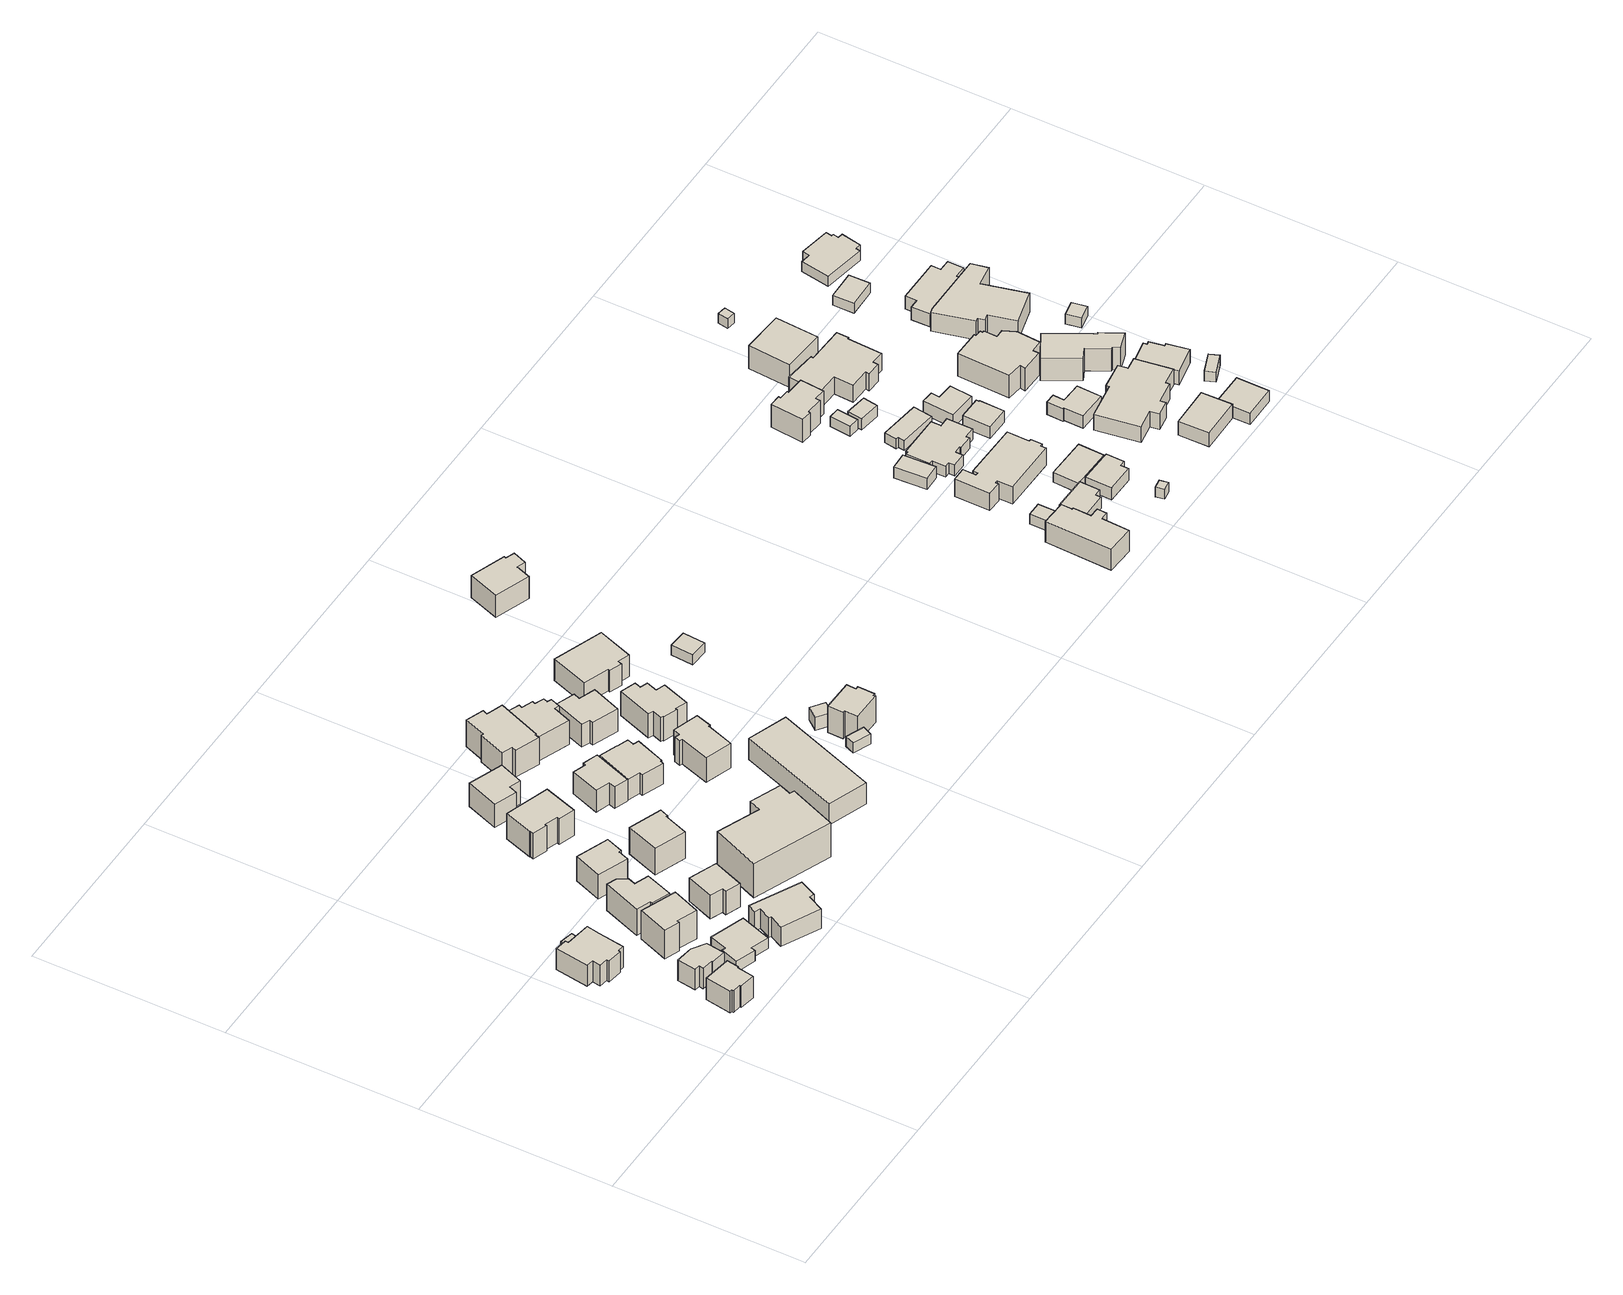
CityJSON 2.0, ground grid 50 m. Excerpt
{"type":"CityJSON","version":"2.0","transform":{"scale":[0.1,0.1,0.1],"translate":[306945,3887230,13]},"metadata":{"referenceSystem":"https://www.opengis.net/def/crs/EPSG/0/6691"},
"CityObjects":{
"building1":{"type":"Building","attributes":{"class":"3001","measuredHeight":2,"BuildingIDAttribute.prefecture":"22","BuildingIDAttribute.city":"22203","BuildingDetailAttribute.surveyYear":2015},"geometry":[{"type":"Solid","lod":"1","boundaries":[[[[0,1,2,3,4,5,6,7,8,9]],[[8,10,11,9]],[[7,12,10,8]],[[6,13,12,7]],[[5,14,13,6]],[[4,15,14,5]],[[3,16,15,4]],[[2,17,16,3]],[[1,18,17,2]],[[0,19,18,1]],[[9,11,19,0]],[[10,12,13,14,15,16,17,18,19,11]]]]}]},
"building2":{"type":"Building","attributes":{"class":"3001","measuredHeight":2,"BuildingIDAttribute.prefecture":"22","BuildingIDAttribute.city":"22203","BuildingDetailAttribute.surveyYear":2015},"geometry":[{"type":"Solid","lod":"1","boundaries":[[[[20,21,22,23,24,25,26,27,28,29,30,31,32]],[[31,33,34,32]],[[30,35,33,31]],[[29,36,35,30]],[[28,37,36,29]],[[27,38,37,28]],[[26,39,38,27]],[[25,40,39,26]],[[24,41,40,25]],[[23,42,41,24]],[[22,43,42,23]],[[21,44,43,22]],[[20,45,44,21]],[[32,34,45,20]],[[33,35,36,37,38,39,40,41,42,43,44,45,34]]]]}]},
"building3":{"type":"Building","attributes":{"class":"3001","measuredHeight":2,"BuildingIDAttribute.prefecture":"22","BuildingIDAttribute.city":"22203","BuildingDetailAttribute.surveyYear":2015},"geometry":[{"type":"Solid","lod":"1","boundaries":[[[[46,47,48,49,50,51,52,53,54]],[[53,55,56,54]],[[52,57,55,53]],[[51,58,57,52]],[[50,59,58,51]],[[49,60,59,50]],[[48,61,60,49]],[[47,62,61,48]],[[46,63,62,47]],[[54,56,63,46]],[[55,57,58,59,60,61,62,63,56]]]]}]},
"building4":{"type":"Building","attributes":{"class":"3001","measuredHeight":2,"BuildingIDAttribute.prefecture":"22","BuildingIDAttribute.city":"22203","BuildingDetailAttribute.surveyYear":2015},"geometry":[{"type":"Solid","lod":"1","boundaries":[[[[64,65,66,67]],[[66,68,69,67]],[[65,70,68,66]],[[64,71,70,65]],[[67,69,71,64]],[[68,70,71,69]]]]}]},
"building5":{"type":"Building","attributes":{"class":"3001","measuredHeight":2,"BuildingIDAttribute.prefecture":"22","BuildingIDAttribute.city":"22203","BuildingDetailAttribute.surveyYear":2015},"geometry":[{"type":"Solid","lod":"1","boundaries":[[[[72,73,74,75,76,77]],[[76,78,79,77]],[[75,80,78,76]],[[74,81,80,75]],[[73,82,81,74]],[[72,83,82,73]],[[77,79,83,72]],[[78,80,81,82,83,79]]]]}]},
"building6":{"type":"Building","attributes":{"class":"3001","measuredHeight":2,"BuildingIDAttribute.prefecture":"22","BuildingIDAttribute.city":"22203","BuildingDetailAttribute.surveyYear":2015},"geometry":[{"type":"Solid","lod":"1","boundaries":[[[[84,85,86,87,88,89,90,91]],[[90,92,93,91]],[[89,94,92,90]],[[88,95,94,89]],[[87,96,95,88]],[[86,97,96,87]],[[85,98,97,86]],[[84,99,98,85]],[[91,93,99,84]],[[92,94,95,96,97,98,99,93]]]]}]},
"building7":{"type":"Building","attributes":{"class":"3001","measuredHeight":2,"BuildingIDAttribute.prefecture":"22","BuildingIDAttribute.city":"22203","BuildingDetailAttribute.surveyYear":2015},"geometry":[{"type":"Solid","lod":"1","boundaries":[[[[100,101,102,103,104,105,106,107,108]],[[107,109,110,108]],[[106,111,109,107]],[[105,112,111,106]],[[104,113,112,105]],[[103,114,113,104]],[[102,115,114,103]],[[101,116,115,102]],[[100,117,116,101]],[[108,110,117,100]],[[109,111,112,113,114,115,116,117,110]]]]}]},
"building8":{"type":"Building","attributes":{"class":"3001","measuredHeight":2,"BuildingIDAttribute.prefecture":"22","BuildingIDAttribute.city":"22203","BuildingDetailAttribute.surveyYear":2015},"geometry":[{"type":"Solid","lod":"1","boundaries":[[[[118,119,120,121,122,123,124,125,126,127]],[[126,128,129,127]],[[125,130,128,126]],[[124,131,130,125]],[[123,132,131,124]],[[122,133,132,123]],[[121,134,133,122]],[[120,135,134,121]],[[119,136,135,120]],[[118,137,136,119]],[[127,129,137,118]],[[128,130,131,132,133,134,135,136,137,129]]]]}]},
"building9":{"type":"Building","attributes":{"class":"3001","measuredHeight":2,"BuildingIDAttribute.prefecture":"22","BuildingIDAttribute.city":"22203","BuildingDetailAttribute.surveyYear":2015},"geometry":[{"type":"Solid","lod":"1","boundaries":[[[[138,139,140,141,142,143]],[[142,144,145,143]],[[141,146,144,142]],[[140,147,146,141]],[[139,148,147,140]],[[138,149,148,139]],[[143,145,149,138]],[[144,146,147,148,149,145]]]]}]},
"building10":{"type":"Building","attributes":{"class":"3001","measuredHeight":2,"BuildingIDAttribute.prefecture":"22","BuildingIDAttribute.city":"22203","BuildingDetailAttribute.surveyYear":2015},"geometry":[{"type":"Solid","lod":"1","boundaries":[[[[150,151,152,153,154,155]],[[154,156,157,155]],[[153,158,156,154]],[[152,159,158,153]],[[151,160,159,152]],[[150,161,160,151]],[[155,157,161,150]],[[156,158,159,160,161,157]]]]}]},
"building11":{"type":"Building","attributes":{"class":"3001","measuredHeight":2,"BuildingIDAttribute.prefecture":"22","BuildingIDAttribute.city":"22203","BuildingDetailAttribute.surveyYear":2015},"geometry":[{"type":"Solid","lod":"1","boundaries":[[[[162,163,164,165,166,167,168,169,170,171]],[[170,172,173,171]],[[169,174,172,170]],[[168,175,174,169]],[[167,176,175,168]],[[166,177,176,167]],[[165,178,177,166]],[[164,179,178,165]],[[163,180,179,164]],[[162,181,180,163]],[[171,173,181,162]],[[172,174,175,176,177,178,179,180,181,173]]]]}]},
"building12":{"type":"Building","attributes":{"class":"3001","measuredHeight":2,"BuildingIDAttribute.prefecture":"22","BuildingIDAttribute.city":"22203","BuildingDetailAttribute.surveyYear":2015},"geometry":[{"type":"Solid","lod":"1","boundaries":[[[[182,183,184,185,186,187]],[[186,188,189,187]],[[185,190,188,186]],[[184,191,190,185]],[[183,192,191,184]],[[182,193,192,183]],[[187,189,193,182]],[[188,190,191,192,193,189]]]]}]},
"building13":{"type":"Building","attributes":{"class":"3001","measuredHeight":2,"BuildingIDAttribute.prefecture":"22","BuildingIDAttribute.city":"22203","BuildingDetailAttribute.surveyYear":2015},"geometry":[{"type":"Solid","lod":"1","boundaries":[[[[194,195,196,197,198,199,200,201]],[[200,202,203,201]],[[199,204,202,200]],[[198,205,204,199]],[[197,206,205,198]],[[196,207,206,197]],[[195,208,207,196]],[[194,209,208,195]],[[201,203,209,194]],[[202,204,205,206,207,208,209,203]]]]}]},
"building14":{"type":"Building","attributes":{"class":"3001","measuredHeight":2,"BuildingIDAttribute.prefecture":"22","BuildingIDAttribute.city":"22203","BuildingDetailAttribute.surveyYear":2015},"geometry":[{"type":"Solid","lod":"1","boundaries":[[[[210,211,212,213,214,215]],[[214,216,217,215]],[[213,218,216,214]],[[212,219,218,213]],[[211,220,219,212]],[[210,221,220,211]],[[215,217,221,210]],[[216,218,219,220,221,217]]]]}]},
"building15":{"type":"Building","attributes":{"class":"3001","measuredHeight":2,"BuildingIDAttribute.prefecture":"22","BuildingIDAttribute.city":"22203","BuildingDetailAttribute.surveyYear":2015},"geometry":[{"type":"Solid","lod":"1","boundaries":[[[[222,223,224,225,226,227,228,229]],[[228,230,231,229]],[[227,232,230,228]],[[226,233,232,227]],[[225,234,233,226]],[[224,235,234,225]],[[223,236,235,224]],[[222,237,236,223]],[[229,231,237,222]],[[230,232,233,234,235,236,237,231]]]]}]},
"building16":{"type":"Building","attributes":{"class":"3001","measuredHeight":2,"BuildingIDAttribute.prefecture":"22","BuildingIDAttribute.city":"22203","BuildingDetailAttribute.surveyYear":2015},"geometry":[{"type":"Solid","lod":"1","boundaries":[[[[238,239,240,241,242,243,244,245,246,247,248,249]],[[248,250,251,249]],[[247,252,250,248]],[[246,253,252,247]],[[245,254,253,246]],[[244,255,254,245]],[[243,256,255,244]],[[242,257,256,243]],[[241,258,257,242]],[[240,259,258,241]],[[239,260,259,240]],[[238,261,260,239]],[[249,251,261,238]],[[250,252,253,254,255,256,257,258,259,260,261,251]]]]}]},
"building17":{"type":"Building","attributes":{"class":"3001","measuredHeight":2,"BuildingIDAttribute.prefecture":"22","BuildingIDAttribute.city":"22203","BuildingDetailAttribute.surveyYear":2015},"geometry":[{"type":"Solid","lod":"1","boundaries":[[[[262,263,264,265,266,267,268,269,270,271,272,273]],[[272,274,275,273]],[[271,276,274,272]],[[270,277,276,271]],[[269,278,277,270]],[[268,279,278,269]],[[267,280,279,268]],[[266,281,280,267]],[[265,282,281,266]],[[264,283,282,265]],[[263,284,283,264]],[[262,285,284,263]],[[273,275,285,262]],[[274,276,277,278,279,280,281,282,283,284,285,275]]]]}]},
"building18":{"type":"Building","attributes":{"class":"3001","measuredHeight":2,"BuildingIDAttribute.prefecture":"22","BuildingIDAttribute.city":"22203","BuildingDetailAttribute.surveyYear":2015},"geometry":[{"type":"Solid","lod":"1","boundaries":[[[[286,287,288,289,290,291,292,293,294,295,296,297]],[[296,298,299,297]],[[295,300,298,296]],[[294,301,300,295]],[[293,302,301,294]],[[292,303,302,293]],[[291,304,303,292]],[[290,305,304,291]],[[289,306,305,290]],[[288,307,306,289]],[[287,308,307,288]],[[286,309,308,287]],[[297,299,309,286]],[[298,300,301,302,303,304,305,306,307,308,309,299]]]]}]},
"building19":{"type":"Building","attributes":{"class":"3001","measuredHeight":2,"BuildingIDAttribute.prefecture":"22","BuildingIDAttribute.city":"22203","BuildingDetailAttribute.surveyYear":2015},"geometry":[{"type":"Solid","lod":"1","boundaries":[[[[310,311,312,313]],[[312,314,315,313]],[[311,316,314,312]],[[310,317,316,311]],[[313,315,317,310]],[[314,316,317,315]]]]}]},
"building20":{"type":"Building","attributes":{"class":"3001","measuredHeight":2,"BuildingIDAttribute.prefecture":"22","BuildingIDAttribute.city":"22203","BuildingDetailAttribute.surveyYear":2015},"geometry":[{"type":"Solid","lod":"1","boundaries":[[[[318,319,320,321,322,323,324,325,326,327,328]],[[327,329,330,328]],[[326,331,329,327]],[[325,332,331,326]],[[324,333,332,325]],[[323,334,333,324]],[[322,335,334,323]],[[321,336,335,322]],[[320,337,336,321]],[[319,338,337,320]],[[318,339,338,319]],[[328,330,339,318]],[[329,331,332,333,334,335,336,337,338,339,330]]]]}]},
"building21":{"type":"Building","attributes":{"class":"3001","measuredHeight":2,"BuildingIDAttribute.prefecture":"22","BuildingIDAttribute.city":"22203","BuildingDetailAttribute.surveyYear":2015},"geometry":[{"type":"Solid","lod":"1","boundaries":[[[[340,341,342,343,344,345,346,347]],[[346,348,349,347]],[[345,350,348,346]],[[344,351,350,345]],[[343,352,351,344]],[[342,353,352,343]],[[341,354,353,342]],[[340,355,354,341]],[[347,349,355,340]],[[348,350,351,352,353,354,355,349]]]]}]},
"building22":{"type":"Building","attributes":{"class":"3001","measuredHeight":2,"BuildingIDAttribute.prefecture":"22","BuildingIDAttribute.city":"22203","BuildingDetailAttribute.surveyYear":2015},"geometry":[{"type":"Solid","lod":"1","boundaries":[[[[356,357,358,359,360,361,362,363,364,365,366,367,368,369]],[[368,370,371,369]],[[367,372,370,368]],[[366,373,372,367]],[[365,374,373,366]],[[364,375,374,365]],[[363,376,375,364]],[[362,377,376,363]],[[361,378,377,362]],[[360,379,378,361]],[[359,380,379,360]],[[358,381,380,359]],[[357,382,381,358]],[[356,383,382,357]],[[369,371,383,356]],[[370,372,373,374,375,376,377,378,379,380,381,382,383,371]]]]}]},
"building23":{"type":"Building","attributes":{"class":"3003","measuredHeight":2,"BuildingIDAttribute.prefecture":"22","BuildingIDAttribute.city":"22203","BuildingDetailAttribute.surveyYear":2015},"geometry":[{"type":"Solid","lod":"1","boundaries":[[[[384,385,386,387]],[[386,388,389,387]],[[385,390,388,386]],[[384,391,390,385]],[[387,389,391,384]],[[388,390,391,389]]]]}]},
"building24":{"type":"Building","attributes":{"class":"3001","measuredHeight":2,"BuildingIDAttribute.prefecture":"22","BuildingIDAttribute.city":"22203","BuildingDetailAttribute.surveyYear":2015},"geometry":[{"type":"Solid","lod":"1","boundaries":[[[[392,393,394,395]],[[394,396,397,395]],[[393,398,396,394]],[[392,399,398,393]],[[395,397,399,392]],[[396,398,399,397]]]]}]},
"building25":{"type":"Building","attributes":{"class":"3001","measuredHeight":2,"BuildingIDAttribute.prefecture":"22","BuildingIDAttribute.city":"22203","BuildingDetailAttribute.surveyYear":2015},"geometry":[{"type":"Solid","lod":"1","boundaries":[[[[400,401,402,403,404,405,406,407,408,409]],[[408,410,411,409]],[[407,412,410,408]],[[406,413,412,407]],[[405,414,413,406]],[[404,415,414,405]],[[403,416,415,404]],[[402,417,416,403]],[[401,418,417,402]],[[400,419,418,401]],[[409,411,419,400]],[[410,412,413,414,415,416,417,418,419,411]]]]}]},
"building26":{"type":"Building","attributes":{"class":"3001","measuredHeight":2,"BuildingIDAttribute.prefecture":"22","BuildingIDAttribute.city":"22203","BuildingDetailAttribute.surveyYear":2015},"geometry":[{"type":"Solid","lod":"1","boundaries":[[[[420,421,422,423,424,425,426,427]],[[426,428,429,427]],[[425,430,428,426]],[[424,431,430,425]],[[423,432,431,424]],[[422,433,432,423]],[[421,434,433,422]],[[420,435,434,421]],[[427,429,435,420]],[[428,430,431,432,433,434,435,429]]]]}]},
"building27":{"type":"Building","attributes":{"class":"3001","measuredHeight":2,"BuildingIDAttribute.prefecture":"22","BuildingIDAttribute.city":"22203","BuildingDetailAttribute.surveyYear":2015},"geometry":[{"type":"Solid","lod":"1","boundaries":[[[[436,437,438,439]],[[438,440,441,439]],[[437,442,440,438]],[[436,443,442,437]],[[439,441,443,436]],[[440,442,443,441]]]]}]},
"building28":{"type":"Building","attributes":{"class":"3001","measuredHeight":2,"BuildingIDAttribute.prefecture":"22","BuildingIDAttribute.city":"22203","BuildingDetailAttribute.surveyYear":2015},"geometry":[{"type":"Solid","lod":"1","boundaries":[[[[444,445,446,447,448,449,450,451]],[[450,452,453,451]],[[449,454,452,450]],[[448,455,454,449]],[[447,456,455,448]],[[446,457,456,447]],[[445,458,457,446]],[[444,459,458,445]],[[451,453,459,444]],[[452,454,455,456,457,458,459,453]]]]}]},
"building29":{"type":"Building","attributes":{"class":"3001","measuredHeight":2,"BuildingIDAttribute.prefecture":"22","BuildingIDAttribute.city":"22203","BuildingDetailAttribute.surveyYear":2015,"BuildingRiverFloodingRiskAttribute.description":"3","BuildingRiverFloodingRiskAttribute.rankOrg":"1","BuildingRiverFloodingRiskAttribute.depth":0.193,"BuildingRiverFloodingRiskAttribute.adminType":"1","BuildingRiverFloodingRiskAttribute.scale":"2","BuildingRiverFloodingRiskAttribute.duration":0},"geometry":[{"type":"Solid","lod":"1","boundaries":[[[[460,461,462,463,464,465,466,467,468,469]],[[468,470,471,469]],[[467,472,470,468]],[[466,473,472,467]],[[465,474,473,466]],[[464,475,474,465]],[[463,476,475,464]],[[462,477,476,463]],[[461,478,477,462]],[[460,479,478,461]],[[469,471,479,460]],[[470,472,473,474,475,476,477,478,479,471]]]]}]},
"building30":{"type":"Building","attributes":{"class":"3001","measuredHeight":2,"BuildingIDAttribute.prefecture":"22","BuildingIDAttribute.city":"22203","BuildingDetailAttribute.surveyYear":2015,"BuildingRiverFloodingRiskAttribute.description":"3","BuildingRiverFloodingRiskAttribute.rankOrg":"1","BuildingRiverFloodingRiskAttribute.depth":0.058,"BuildingRiverFloodingRiskAttribute.adminType":"1","BuildingRiverFloodingRiskAttribute.scale":"2","BuildingRiverFloodingRiskAttribute.duration":0},"geometry":[{"type":"Solid","lod":"1","boundaries":[[[[480,481,482,483]],[[482,484,485,483]],[[481,486,484,482]],[[480,487,486,481]],[[483,485,487,480]],[[484,486,487,485]]]]}]},
"building31":{"type":"Building","attributes":{"class":"3001","measuredHeight":2,"BuildingIDAttribute.prefecture":"22","BuildingIDAttribute.city":"22203","BuildingDetailAttribute.surveyYear":2015,"BuildingRiverFloodingRiskAttribute.description":"3","BuildingRiverFloodingRiskAttribute.rankOrg":"1","BuildingRiverFloodingRiskAttribute.depth":0.035,"BuildingRiverFloodingRiskAttribute.adminType":"1","BuildingRiverFloodingRiskAttribute.scale":"2","BuildingRiverFloodingRiskAttribute.duration":0},"geometry":[{"type":"Solid","lod":"1","boundaries":[[[[488,489,490,491,492,493]],[[492,494,495,493]],[[491,496,494,492]],[[490,497,496,491]],[[489,498,497,490]],[[488,499,498,489]],[[493,495,499,488]],[[494,496,497,498,499,495]]]]}]},
"building32":{"type":"Building","attributes":{"class":"3001","measuredHeight":2,"BuildingIDAttribute.prefecture":"22","BuildingIDAttribute.city":"22203","BuildingDetailAttribute.surveyYear":2015,"BuildingRiverFloodingRiskAttribute.description":"3","BuildingRiverFloodingRiskAttribute.rankOrg":"1","BuildingRiverFloodingRiskAttribute.depth":0.073,"BuildingRiverFloodingRiskAttribute.adminType":"1","BuildingRiverFloodingRiskAttribute.scale":"2","BuildingRiverFloodingRiskAttribute.duration":0},"geometry":[{"type":"Solid","lod":"1","boundaries":[[[[500,501,502,503]],[[502,504,505,503]],[[501,506,504,502]],[[500,507,506,501]],[[503,505,507,500]],[[504,506,507,505]]]]}]},
"building33":{"type":"Building","attributes":{"class":"3001","measuredHeight":2,"BuildingIDAttribute.prefecture":"22","BuildingIDAttribute.city":"22203","BuildingDetailAttribute.surveyYear":2015},"geometry":[{"type":"Solid","lod":"1","boundaries":[[[[508,509,510,511,512,513,514,515,516,517,518,519,520,521,522,523]],[[522,524,525,523]],[[521,526,524,522]],[[520,527,526,521]],[[519,528,527,520]],[[518,529,528,519]],[[517,530,529,518]],[[516,531,530,517]],[[515,532,531,516]],[[514,533,532,515]],[[513,534,533,514]],[[512,535,534,513]],[[511,536,535,512]],[[510,537,536,511]],[[509,538,537,510]],[[508,539,538,509]],[[523,525,539,508]],[[524,526,527,528,529,530,531,532,533,534,535,536,537,538,539,525]]]]}]},
"building34":{"type":"Building","attributes":{"class":"3001","measuredHeight":2,"BuildingIDAttribute.prefecture":"22","BuildingIDAttribute.city":"22203","BuildingDetailAttribute.surveyYear":2015},"geometry":[{"type":"Solid","lod":"1","boundaries":[[[[540,541,542,543]],[[542,544,545,543]],[[541,546,544,542]],[[540,547,546,541]],[[543,545,547,540]],[[544,546,547,545]]]]}]},
"building35":{"type":"Building","attributes":{"class":"3001","measuredHeight":2,"BuildingIDAttribute.prefecture":"22","BuildingIDAttribute.city":"22203","BuildingDetailAttribute.surveyYear":2015,"BuildingRiverFloodingRiskAttribute.description":"3","BuildingRiverFloodingRiskAttribute.rankOrg":"1","BuildingRiverFloodingRiskAttribute.depth":0.013,"BuildingRiverFloodingRiskAttribute.adminType":"1","BuildingRiverFloodingRiskAttribute.scale":"2","BuildingRiverFloodingRiskAttribute.duration":0},"geometry":[{"type":"Solid","lod":"1","boundaries":[[[[548,549,550,551,552,553]],[[552,554,555,553]],[[551,556,554,552]],[[550,557,556,551]],[[549,558,557,550]],[[548,559,558,549]],[[553,555,559,548]],[[554,556,557,558,559,555]]]]}]},
"building36":{"type":"Building","attributes":{"class":"3001","measuredHeight":2,"BuildingIDAttribute.prefecture":"22","BuildingIDAttribute.city":"22203","BuildingDetailAttribute.surveyYear":2015,"BuildingRiverFloodingRiskAttribute.description":"3","BuildingRiverFloodingRiskAttribute.rankOrg":"1","BuildingRiverFloodingRiskAttribute.depth":0.024,"BuildingRiverFloodingRiskAttribute.adminType":"1","BuildingRiverFloodingRiskAttribute.scale":"2","BuildingRiverFloodingRiskAttribute.duration":0},"geometry":[{"type":"Solid","lod":"1","boundaries":[[[[560,561,562,563,564,565,566,567,568,569,570,571,572,573,574,575,576,577]],[[576,578,579,577]],[[575,580,578,576]],[[574,581,580,575]],[[573,582,581,574]],[[572,583,582,573]],[[571,584,583,572]],[[570,585,584,571]],[[569,586,585,570]],[[568,587,586,569]],[[567,588,587,568]],[[566,589,588,567]],[[565,590,589,566]],[[564,591,590,565]],[[563,592,591,564]],[[562,593,592,563]],[[561,594,593,562]],[[560,595,594,561]],[[577,579,595,560]],[[578,580,581,582,583,584,585,586,587,588,589,590,591,592,593,594,595,579]]]]}]},
"building37":{"type":"Building","attributes":{"class":"3001","measuredHeight":2,"BuildingIDAttribute.prefecture":"22","BuildingIDAttribute.city":"22203","BuildingDetailAttribute.surveyYear":2015},"geometry":[{"type":"Solid","lod":"1","boundaries":[[[[596,597,598,599]],[[598,600,601,599]],[[597,602,600,598]],[[596,603,602,597]],[[599,601,603,596]],[[600,602,603,601]]]]}]},
"building38":{"type":"Building","attributes":{"class":"3001","measuredHeight":2,"BuildingIDAttribute.prefecture":"22","BuildingIDAttribute.city":"22203","BuildingDetailAttribute.surveyYear":2015,"BuildingRiverFloodingRiskAttribute.description":"3","BuildingRiverFloodingRiskAttribute.rankOrg":"1","BuildingRiverFloodingRiskAttribute.depth":0.084,"BuildingRiverFloodingRiskAttribute.adminType":"1","BuildingRiverFloodingRiskAttribute.scale":"2","BuildingRiverFloodingRiskAttribute.duration":0},"geometry":[{"type":"Solid","lod":"1","boundaries":[[[[604,605,606,607,608,609,610,611,612,613,614,615]],[[614,616,617,615]],[[613,618,616,614]],[[612,619,618,613]],[[611,620,619,612]],[[610,621,620,611]],[[609,622,621,610]],[[608,623,622,609]],[[607,624,623,608]],[[606,625,624,607]],[[605,626,625,606]],[[604,627,626,605]],[[615,617,627,604]],[[616,618,619,620,621,622,623,624,625,626,627,617]]]]}]},
"building39":{"type":"Building","attributes":{"class":"3003","measuredHeight":2,"BuildingIDAttribute.prefecture":"22","BuildingIDAttribute.city":"22203","BuildingDetailAttribute.surveyYear":2015},"geometry":[{"type":"Solid","lod":"1","boundaries":[[[[628,629,630,631]],[[630,632,633,631]],[[629,634,632,630]],[[628,635,634,629]],[[631,633,635,628]],[[632,634,635,633]]]]}]},
"building40":{"type":"Building","attributes":{"class":"3001","measuredHeight":2,"BuildingIDAttribute.prefecture":"22","BuildingIDAttribute.city":"22203","BuildingDetailAttribute.surveyYear":2015,"BuildingRiverFloodingRiskAttribute.description":"3","BuildingRiverFloodingRiskAttribute.rankOrg":"1","BuildingRiverFloodingRiskAttribute.depth":0.062,"BuildingRiverFloodingRiskAttribute.adminType":"1","BuildingRiverFloodingRiskAttribute.scale":"2","BuildingRiverFloodingRiskAttribute.duration":0},"geometry":[{"type":"Solid","lod":"1","boundaries":[[[[636,637,638,639,640,641]],[[640,642,643,641]],[[639,644,642,640]],[[638,645,644,639]],[[637,646,645,638]],[[636,647,646,637]],[[641,643,647,636]],[[642,644,645,646,647,643]]]]}]},
"building41":{"type":"Building","attributes":{"class":"3001","measuredHeight":2,"BuildingIDAttribute.prefecture":"22","BuildingIDAttribute.city":"22203","BuildingDetailAttribute.surveyYear":2015},"geometry":[{"type":"Solid","lod":"1","boundaries":[[[[648,649,650,651]],[[650,652,653,651]],[[649,654,652,650]],[[648,655,654,649]],[[651,653,655,648]],[[652,654,655,653]]]]}]},
"building42":{"type":"Building","attributes":{"class":"3001","measuredHeight":2,"BuildingIDAttribute.prefecture":"22","BuildingIDAttribute.city":"22203","BuildingDetailAttribute.surveyYear":2015,"BuildingRiverFloodingRiskAttribute.description":"3","BuildingRiverFloodingRiskAttribute.rankOrg":"1","BuildingRiverFloodingRiskAttribute.depth":0.025,"BuildingRiverFloodingRiskAttribute.adminType":"1","BuildingRiverFloodingRiskAttribute.scale":"2","BuildingRiverFloodingRiskAttribute.duration":0},"geometry":[{"type":"Solid","lod":"1","boundaries":[[[[656,657,658,659,660,661]],[[660,662,663,661]],[[659,664,662,660]],[[658,665,664,659]],[[657,666,665,658]],[[656,667,666,657]],[[661,663,667,656]],[[662,664,665,666,667,663]]]]}]},
"building43":{"type":"Building","attributes":{"class":"3001","measuredHeight":2,"BuildingIDAttribute.prefecture":"22","BuildingIDAttribute.city":"22203","BuildingDetailAttribute.surveyYear":2015,"BuildingRiverFloodingRiskAttribute.description":"3","BuildingRiverFloodingRiskAttribute.rankOrg":"1","BuildingRiverFloodingRiskAttribute.depth":0.062,"BuildingRiverFloodingRiskAttribute.adminType":"1","BuildingRiverFloodingRiskAttribute.scale":"2","BuildingRiverFloodingRiskAttribute.duration":0},"geometry":[{"type":"Solid","lod":"1","boundaries":[[[[668,669,670,671,672,673]],[[672,674,675,673]],[[671,676,674,672]],[[670,677,676,671]],[[669,678,677,670]],[[668,679,678,669]],[[673,675,679,668]],[[674,676,677,678,679,675]]]]}]},
"building44":{"type":"Building","attributes":{"class":"3001","measuredHeight":2,"BuildingIDAttribute.prefecture":"22","BuildingIDAttribute.city":"22203","BuildingDetailAttribute.surveyYear":2015,"BuildingRiverFloodingRiskAttribute.description":"3","BuildingRiverFloodingRiskAttribute.rankOrg":"1","BuildingRiverFloodingRiskAttribute.depth":0.126,"BuildingRiverFloodingRiskAttribute.adminType":"1","BuildingRiverFloodingRiskAttribute.scale":"2","BuildingRiverFloodingRiskAttribute.duration":0},"geometry":[{"type":"Solid","lod":"1","boundaries":[[[[680,681,682,683,684,685,686,687,688,689,690,691,692,693,694,695]],[[694,696,697,695]],[[693,698,696,694]],[[692,699,698,693]],[[691,700,699,692]],[[690,701,700,691]],[[689,702,701,690]],[[688,703,702,689]],[[687,704,703,688]],[[686,705,704,687]],[[685,706,705,686]],[[684,707,706,685]],[[683,708,707,684]],[[682,709,708,683]],[[681,710,709,682]],[[680,711,710,681]],[[695,697,711,680]],[[696,698,699,700,701,702,703,704,705,706,707,708,709,710,711,697]]]]}]},
"building45":{"type":"Building","attributes":{"class":"3001","measuredHeight":2,"BuildingIDAttribute.prefecture":"22","BuildingIDAttribute.city":"22203","BuildingDetailAttribute.surveyYear":2015,"BuildingRiverFloodingRiskAttribute.description":"3","BuildingRiverFloodingRiskAttribute.rankOrg":"1","BuildingRiverFloodingRiskAttribute.depth":0.066,"BuildingRiverFloodingRiskAttribute.adminType":"1","BuildingRiverFloodingRiskAttribute.scale":"2","BuildingRiverFloodingRiskAttribute.duration":0},"geometry":[{"type":"Solid","lod":"1","boundaries":[[[[712,713,714,715]],[[714,716,717,715]],[[713,718,716,714]],[[712,719,718,713]],[[715,717,719,712]],[[716,718,719,717]]]]}]},
"building46":{"type":"Building","attributes":{"class":"3001","measuredHeight":2,"BuildingIDAttribute.prefecture":"22","BuildingIDAttribute.city":"22203","BuildingDetailAttribute.surveyYear":2015,"BuildingRiverFloodingRiskAttribute.description":"3","BuildingRiverFloodingRiskAttribute.rankOrg":"1","BuildingRiverFloodingRiskAttribute.depth":0.04,"BuildingRiverFloodingRiskAttribute.adminType":"1","BuildingRiverFloodingRiskAttribute.scale":"2","BuildingRiverFloodingRiskAttribute.duration":0},"geometry":[{"type":"Solid","lod":"1","boundaries":[[[[720,721,722,723,724,725,726,727]],[[726,728,729,727]],[[725,730,728,726]],[[724,731,730,725]],[[723,732,731,724]],[[722,733,732,723]],[[721,734,733,722]],[[720,735,734,721]],[[727,729,735,720]],[[728,730,731,732,733,734,735,729]]]]}]},
"building47":{"type":"Building","attributes":{"class":"3001","measuredHeight":2,"BuildingIDAttribute.prefecture":"22","BuildingIDAttribute.city":"22203","BuildingDetailAttribute.surveyYear":2015,"BuildingRiverFloodingRiskAttribute.description":"3","BuildingRiverFloodingRiskAttribute.rankOrg":"1","BuildingRiverFloodingRiskAttribute.depth":0.096,"BuildingRiverFloodingRiskAttribute.adminType":"1","BuildingRiverFloodingRiskAttribute.scale":"2","BuildingRiverFloodingRiskAttribute.duration":0},"geometry":[{"type":"Solid","lod":"1","boundaries":[[[[736,737,738,739]],[[738,740,741,739]],[[737,742,740,738]],[[736,743,742,737]],[[739,741,743,736]],[[740,742,743,741]]]]}]},
"building48":{"type":"Building","attributes":{"class":"3001","measuredHeight":2,"BuildingIDAttribute.prefecture":"22","BuildingIDAttribute.city":"22203","BuildingDetailAttribute.surveyYear":2015,"BuildingRiverFloodingRiskAttribute.description":"3","BuildingRiverFloodingRiskAttribute.rankOrg":"1","BuildingRiverFloodingRiskAttribute.depth":0.08,"BuildingRiverFloodingRiskAttribute.adminType":"1","BuildingRiverFloodingRiskAttribute.scale":"2","BuildingRiverFloodingRiskAttribute.duration":0},"geometry":[{"type":"Solid","lod":"1","boundaries":[[[[744,745,746,747,748,749,750,751,752,753,754,755,756,757]],[[756,758,759,757]],[[755,760,758,756]],[[754,761,760,755]],[[753,762,761,754]],[[752,763,762,753]],[[751,764,763,752]],[[750,765,764,751]],[[749,766,765,750]],[[748,767,766,749]],[[747,768,767,748]],[[746,769,768,747]],[[745,770,769,746]],[[744,771,770,745]],[[757,759,771,744]],[[758,760,761,762,763,764,765,766,767,768,769,770,771,759]]]]}]},
"building49":{"type":"Building","attributes":{"class":"3001","measuredHeight":2,"BuildingIDAttribute.prefecture":"22","BuildingIDAttribute.city":"22203","BuildingDetailAttribute.surveyYear":2015,"BuildingRiverFloodingRiskAttribute.description":"3","BuildingRiverFloodingRiskAttribute.rankOrg":"1","BuildingRiverFloodingRiskAttribute.depth":0.091,"BuildingRiverFloodingRiskAttribute.adminType":"1","BuildingRiverFloodingRiskAttribute.scale":"2","BuildingRiverFloodingRiskAttribute.duration":0},"geometry":[{"type":"Solid","lod":"1","boundaries":[[[[772,773,774,775,776,777,778,779,780,781,782,783,784,785,786]],[[785,787,788,786]],[[784,789,787,785]],[[783,790,789,784]],[[782,791,790,783]],[[781,792,791,782]],[[780,793,792,781]],[[779,794,793,780]],[[778,795,794,779]],[[777,796,795,778]],[[776,797,796,777]],[[775,798,797,776]],[[774,799,798,775]],[[773,800,799,774]],[[772,801,800,773]],[[786,788,801,772]],[[787,789,790,791,792,793,794,795,796,797,798,799,800,801,788]]]]}]},
"building50":{"type":"Building","attributes":{"class":"3001","measuredHeight":2,"BuildingIDAttribute.prefecture":"22","BuildingIDAttribute.city":"22203","BuildingDetailAttribute.surveyYear":2015,"BuildingRiverFloodingRiskAttribute.description":"3","BuildingRiverFloodingRiskAttribute.rankOrg":"1","BuildingRiverFloodingRiskAttribute.depth":0.047,"BuildingRiverFloodingRiskAttribute.adminType":"1","BuildingRiverFloodingRiskAttribute.scale":"2","BuildingRiverFloodingRiskAttribute.duration":0},"geometry":[{"type":"Solid","lod":"1","boundaries":[[[[802,803,804,805]],[[804,806,807,805]],[[803,808,806,804]],[[802,809,808,803]],[[805,807,809,802]],[[806,808,809,807]]]]}]},
"building51":{"type":"Building","attributes":{"class":"3001","measuredHeight":2,"BuildingIDAttribute.prefecture":"22","BuildingIDAttribute.city":"22203","BuildingDetailAttribute.surveyYear":2015,"BuildingRiverFloodingRiskAttribute.description":"3","BuildingRiverFloodingRiskAttribute.rankOrg":"1","BuildingRiverFloodingRiskAttribute.depth":0.015,"BuildingRiverFloodingRiskAttribute.adminType":"1","BuildingRiverFloodingRiskAttribute.scale":"2","BuildingRiverFloodingRiskAttribute.duration":0},"geometry":[{"type":"Solid","lod":"1","boundaries":[[[[810,811,812,813]],[[812,814,815,813]],[[811,816,814,812]],[[810,817,816,811]],[[813,815,817,810]],[[814,816,817,815]]]]}]},
"building52":{"type":"Building","attributes":{"class":"3001","measuredHeight":2,"BuildingIDAttribute.prefecture":"22","BuildingIDAttribute.city":"22203","BuildingDetailAttribute.surveyYear":2015,"BuildingRiverFloodingRiskAttribute.description":"3","BuildingRiverFloodingRiskAttribute.rankOrg":"1","BuildingRiverFloodingRiskAttribute.depth":0.208,"BuildingRiverFloodingRiskAttribute.adminType":"1","BuildingRiverFloodingRiskAttribute.scale":"2","BuildingRiverFloodingRiskAttribute.duration":0},"geometry":[{"type":"Solid","lod":"1","boundaries":[[[[818,819,820,821,822,823,824,825,826,827]],[[826,828,829,827]],[[825,830,828,826]],[[824,831,830,825]],[[823,832,831,824]],[[822,833,832,823]],[[821,834,833,822]],[[820,835,834,821]],[[819,836,835,820]],[[818,837,836,819]],[[827,829,837,818]],[[828,830,831,832,833,834,835,836,837,829]]]]}]},
"building53":{"type":"Building","attributes":{"class":"3003","measuredHeight":2,"BuildingIDAttribute.prefecture":"22","BuildingIDAttribute.city":"22203","BuildingDetailAttribute.surveyYear":2015,"BuildingRiverFloodingRiskAttribute.description":"3","BuildingRiverFloodingRiskAttribute.rankOrg":"1","BuildingRiverFloodingRiskAttribute.depth":0.24,"BuildingRiverFloodingRiskAttribute.adminType":"1","BuildingRiverFloodingRiskAttribute.scale":"2","BuildingRiverFloodingRiskAttribute.duration":0},"geometry":[{"type":"Solid","lod":"1","boundaries":[[[[838,839,840,841,842,843,844,845]],[[844,846,847,845]],[[843,848,846,844]],[[842,849,848,843]],[[841,850,849,842]],[[840,851,850,841]],[[839,852,851,840]],[[838,853,852,839]],[[845,847,853,838]],[[846,848,849,850,851,852,853,847]]]]}]},
"building54":{"type":"Building","attributes":{"class":"3003","measuredHeight":2,"BuildingIDAttribute.prefecture":"22","BuildingIDAttribute.city":"22203","BuildingDetailAttribute.surveyYear":2015,"BuildingRiverFloodingRiskAttribute.description":"3","BuildingRiverFloodingRiskAttribute.rankOrg":"1","BuildingRiverFloodingRiskAttribute.depth":0.152,"BuildingRiverFloodingRiskAttribute.adminType":"1","BuildingRiverFloodingRiskAttribute.scale":"2","BuildingRiverFloodingRiskAttribute.duration":0},"geometry":[{"type":"Solid","lod":"1","boundaries":[[[[854,855,856,857]],[[856,858,859,857]],[[855,860,858,856]],[[854,861,860,855]],[[857,859,861,854]],[[858,860,861,859]]]]}]},
"building55":{"type":"Building","attributes":{"class":"3003","measuredHeight":2,"BuildingIDAttribute.prefecture":"22","BuildingIDAttribute.city":"22203","BuildingDetailAttribute.surveyYear":2015,"BuildingRiverFloodingRiskAttribute.description":"3","BuildingRiverFloodingRiskAttribute.rankOrg":"1","BuildingRiverFloodingRiskAttribute.depth":0.23,"BuildingRiverFloodingRiskAttribute.adminType":"1","BuildingRiverFloodingRiskAttribute.scale":"2","BuildingRiverFloodingRiskAttribute.duration":0},"geometry":[{"type":"Solid","lod":"1","boundaries":[[[[862,863,864,865]],[[864,866,867,865]],[[863,868,866,864]],[[862,869,868,863]],[[865,867,869,862]],[[866,868,869,867]]]]}]},
"building56":{"type":"Building","attributes":{"class":"3001","measuredHeight":2,"BuildingIDAttribute.prefecture":"22","BuildingIDAttribute.city":"22203","BuildingDetailAttribute.surveyYear":2015,"BuildingRiverFloodingRiskAttribute.description":"3","BuildingRiverFloodingRiskAttribute.rankOrg":"1","BuildingRiverFloodingRiskAttribute.depth":0.029,"BuildingRiverFloodingRiskAttribute.adminType":"1","BuildingRiverFloodingRiskAttribute.scale":"2","BuildingRiverFloodingRiskAttribute.duration":0},"geometry":[{"type":"Solid","lod":"1","boundaries":[[[[870,871,872,873,874,875,876,877,878,879,880]],[[879,881,882,880]],[[878,883,881,879]],[[877,884,883,878]],[[876,885,884,877]],[[875,886,885,876]],[[874,887,886,875]],[[873,888,887,874]],[[872,889,888,873]],[[871,890,889,872]],[[870,891,890,871]],[[880,882,891,870]],[[881,883,884,885,886,887,888,889,890,891,882]]]]}]},
"building57":{"type":"Building","attributes":{"class":"3001","measuredHeight":2,"BuildingIDAttribute.prefecture":"22","BuildingIDAttribute.city":"22203","BuildingDetailAttribute.surveyYear":2015,"BuildingRiverFloodingRiskAttribute.description":"3","BuildingRiverFloodingRiskAttribute.rankOrg":"1","BuildingRiverFloodingRiskAttribute.depth":0.055,"BuildingRiverFloodingRiskAttribute.adminType":"1","BuildingRiverFloodingRiskAttribute.scale":"2","BuildingRiverFloodingRiskAttribute.duration":0},"geometry":[{"type":"Solid","lod":"1","boundaries":[[[[892,893,894,895,896,897,898,899,900,901]],[[900,902,903,901]],[[899,904,902,900]],[[898,905,904,899]],[[897,906,905,898]],[[896,907,906,897]],[[895,908,907,896]],[[894,909,908,895]],[[893,910,909,894]],[[892,911,910,893]],[[901,903,911,892]],[[902,904,905,906,907,908,909,910,911,903]]]]}]},
"building58":{"type":"Building","attributes":{"class":"3001","measuredHeight":2,"BuildingIDAttribute.prefecture":"22","BuildingIDAttribute.city":"22203","BuildingDetailAttribute.surveyYear":2015,"BuildingRiverFloodingRiskAttribute.description":"3","BuildingRiverFloodingRiskAttribute.rankOrg":"1","BuildingRiverFloodingRiskAttribute.depth":0.076,"BuildingRiverFloodingRiskAttribute.adminType":"1","BuildingRiverFloodingRiskAttribute.scale":"2","BuildingRiverFloodingRiskAttribute.duration":0},"geometry":[{"type":"Solid","lod":"1","boundaries":[[[[912,913,914,915]],[[914,916,917,915]],[[913,918,916,914]],[[912,919,918,913]],[[915,917,919,912]],[[916,918,919,917]]]]}]},
"building59":{"type":"Building","attributes":{"class":"3001","measuredHeight":2,"BuildingIDAttribute.prefecture":"22","BuildingIDAttribute.city":"22203","BuildingDetailAttribute.surveyYear":2015,"BuildingRiverFloodingRiskAttribute.description":"3","BuildingRiverFloodingRiskAttribute.rankOrg":"1","BuildingRiverFloodingRiskAttribute.depth":0.121,"BuildingRiverFloodingRiskAttribute.adminType":"1","BuildingRiverFloodingRiskAttribute.scale":"2","BuildingRiverFloodingRiskAttribute.duration":0},"geometry":[{"type":"Solid","lod":"1","boundaries":[[[[920,921,922,923,924,925,926,927,928,929,930,931]],[[930,932,933,931]],[[929,934,932,930]],[[928,935,934,929]],[[927,936,935,928]],[[926,937,936,927]],[[925,938,937,926]],[[924,939,938,925]],[[923,940,939,924]],[[922,941,940,923]],[[921,942,941,922]],[[920,943,942,921]],[[931,933,943,920]],[[932,934,935,936,937,938,939,940,941,942,943,933]]]]}]}
},
"vertices":[
[106,108,38],[179,96,38],[174,65,38],[171,65,38],[164,20,38],[123,27,38],[123,31,38],[100,34,38],[100,39,38],[95,40,38],[100,39,104],[95,40,104],[100,34,104],[123,31,104],[123,27,104],[164,20,104],[171,65,104],[174,65,104],[179,96,104],[106,108,104],
[103,321,39],[86,323,39],[85,318,39],[46,324,39],[47,331,39],[24,335,39],[28,357,39],[9,360,39],[22,447,39],[54,442,39],[53,434,39],[120,424,39],[114,392,39],[120,424,103],[114,392,103],[53,434,103],[54,442,103],[22,447,103],[9,360,103],[28,357,103],[24,335,103],[47,331,103],[46,324,103],[85,318,103],[86,323,103],[103,321,103],
[161,123,38],[162,127,38],[133,132,38],[135,143,38],[121,145,38],[128,194,38],[174,188,38],[208,166,38],[201,117,38],[208,166,101],[201,117,101],[174,188,101],[128,194,101],[121,145,101],[135,143,101],[133,132,101],[162,127,101],[161,123,101],
[77,468,40],[113,460,40],[106,428,40],[70,436,40],[106,428,70],[70,436,70],[113,460,70],[77,468,70],
[289,294,45],[261,223,45],[210,243,45],[207,236,45],[168,251,45],[198,330,45],[168,251,132],[198,330,132],[207,236,132],[210,243,132],[261,223,132],[289,294,132],
[215,94,40],[231,141,40],[241,137,40],[256,183,40],[346,152,40],[318,71,40],[271,87,40],[268,76,40],[271,87,73],[268,76,73],[318,71,73],[346,152,73],[256,183,73],[241,137,73],[231,141,73],[215,94,73],
[235,323,48],[237,329,48],[200,343,48],[238,442,48],[264,432,48],[278,409,48],[271,389,48],[308,375,48],[283,305,48],[308,375,128],[283,305,128],[271,389,128],[278,409,128],[264,432,128],[238,442,128],[200,343,128],[237,329,128],[235,323,128],
[489,83,41],[467,39,41],[456,44,41],[434,1,41],[337,50,41],[355,85,41],[350,88,41],[366,119,41],[352,125,41],[363,147,41],[352,125,100],[363,147,100],[366,119,100],[350,88,100],[355,85,100],[337,50,100],[434,1,100],[456,44,100],[467,39,100],[489,83,100],
[434,273,42],[403,193,42],[364,208,42],[368,218,42],[336,231,42],[362,301,42],[336,231,113],[362,301,113],[368,218,113],[364,208,113],[403,193,113],[434,273,113],
[260,477,48],[288,549,48],[372,517,48],[355,472,48],[349,474,48],[339,447,48],[349,474,122],[339,447,122],[355,472,122],[372,517,122],[288,549,122],[260,477,122],
[415,629,46],[373,643,46],[375,650,46],[342,661,46],[341,657,46],[303,670,46],[306,679,46],[305,680,46],[330,754,46],[444,716,46],[330,754,124],[444,716,124],[305,680,124],[306,679,124],[303,670,124],[341,657,124],[342,661,124],[375,650,124],[373,643,124],[415,629,124],
[427,493,44],[512,461,44],[503,438,44],[500,440,44],[477,378,44],[396,409,44],[477,378,125],[396,409,125],[500,440,125],[503,438,125],[512,461,125],[427,493,125],
[449,184,37],[499,308,37],[609,263,37],[622,294,37],[701,262,37],[689,231,37],[701,226,37],[651,102,37],[701,226,141],[651,102,141],[689,231,141],[701,262,141],[622,294,141],[609,263,141],[499,308,141],[449,184,141],
[470,848,44],[446,786,44],[417,797,44],[409,775,44],[350,797,44],[382,881,44],[350,797,115],[382,881,115],[409,775,115],[417,797,115],[446,786,115],[470,848,115],
[569,580,50],[533,593,50],[539,610,50],[502,623,50],[529,698,50],[563,686,50],[566,693,50],[605,680,50],[566,693,116],[605,680,116],[563,686,116],[529,698,116],[502,623,116],[539,610,116],[533,593,116],[569,580,116],
[664,547,51],[660,548,51],[657,539,51],[600,561,51],[603,569,51],[572,580,51],[608,675,51],[654,658,51],[654,657,51],[684,646,51],[678,629,51],[692,623,51],[678,629,114],[692,623,114],[684,646,114],[654,657,114],[654,658,114],[608,675,114],[572,580,114],[603,569,114],[600,561,114],[657,539,114],[660,548,114],[664,547,114],
[586,826,44],[583,827,44],[579,815,44],[517,839,44],[522,851,44],[495,861,44],[521,931,44],[527,929,44],[548,985,44],[593,968,44],[588,955,44],[630,940,44],[588,955,126],[630,940,126],[593,968,126],[548,985,126],[527,929,126],[521,931,126],[495,861,126],[522,851,126],[517,839,126],[579,815,126],[583,827,126],[586,826,126],
[627,923,46],[656,911,46],[652,902,46],[681,891,46],[678,883,46],[701,874,46],[697,862,46],[708,858,46],[698,832,46],[686,837,46],[668,789,46],[587,820,46],[668,789,119],[587,820,119],[686,837,119],[698,832,119],[708,858,119],[697,862,119],[701,874,119],[678,883,119],[681,891,119],[652,902,119],[656,911,119],[627,923,119],
[832,420,40],[934,383,40],[838,119,40],[737,156,40],[838,119,105],[737,156,105],[934,383,105],[832,420,105],
[825,549,45],[812,508,45],[811,508,45],[808,509,45],[784,438,45],[715,462,45],[740,538,45],[733,540,45],[738,557,45],[751,552,45],[758,571,45],[751,552,120],[758,571,120],[738,557,120],[733,540,120],[740,538,120],[715,462,120],[784,438,120],[808,509,120],[811,508,120],[812,508,120],[825,549,120],
[705,843,46],[752,825,46],[746,808,46],[788,792,46],[759,716,46],[692,742,46],[695,751,46],[674,760,46],[695,751,115],[674,760,115],[692,742,115],[759,716,115],[788,792,115],[746,808,115],[752,825,115],[705,843,115],
[808,737,46],[848,723,46],[843,706,46],[862,699,46],[852,671,46],[876,663,46],[851,591,46],[822,602,46],[821,598,46],[784,611,46],[785,614,46],[779,616,46],[788,641,46],[775,646,46],[788,641,119],[775,646,119],[779,616,119],[785,614,119],[784,611,119],[821,598,119],[822,602,119],[851,591,119],[876,663,119],[852,671,119],[862,699,119],[843,706,119],[848,723,119],[808,737,119],
[967,228,41],[978,253,41],[1024,234,41],[1013,209,41],[1024,234,71],[1013,209,71],[978,253,71],[967,228,71],
[1055,350,29],[1033,321,29],[1000,345,29],[1022,374,29],[1000,345,68],[1022,374,68],[1033,321,68],[1055,350,68],
[1093,318,26],[1092,293,26],[1100,293,26],[1099,249,26],[1093,249,26],[1093,243,26],[1016,244,26],[1017,279,26],[1010,279,26],[1011,319,26],[1010,279,106],[1011,319,106],[1017,279,106],[1016,244,106],[1093,243,106],[1093,249,106],[1099,249,106],[1100,293,106],[1092,293,106],[1093,318,106],
[837,925,41],[965,878,41],[932,787,41],[902,798,41],[898,787,41],[866,799,41],[868,804,41],[802,828,41],[868,804,107],[802,828,107],[866,799,107],[898,787,107],[902,798,107],[932,787,107],[965,878,107],[837,925,107],
[1106,692,18],[1058,695,18],[1062,754,18],[1110,750,18],[1062,754,48],[1110,750,48],[1058,695,48],[1106,692,48],
[948,1141,43],[977,1222,43],[1068,1189,43],[1066,1184,43],[1089,1175,43],[1075,1138,43],[1053,1146,43],[1039,1108,43],[1053,1146,110],[1039,1108,110],[1075,1138,110],[1089,1175,110],[1066,1184,110],[1068,1189,110],[977,1222,110],[948,1141,110],
[1810,220,9],[1876,217,9],[1875,188,9],[1879,188,9],[1877,141,9],[1903,140,9],[1902,115,9],[1881,115,9],[1878,43,9],[1804,46,9],[1878,43,73],[1804,46,73],[1881,115,73],[1902,115,73],[1903,140,73],[1877,141,73],[1879,188,73],[1875,188,73],[1876,217,73],[1810,220,73],
[1881,222,10],[1843,222,10],[1843,280,10],[1881,280,10],[1843,280,40],[1881,280,40],[1843,222,40],[1881,222,40],
[1895,167,11],[1896,234,11],[1986,233,11],[1985,181,11],[1966,181,11],[1966,166,11],[1966,181,46],[1966,166,46],[1985,181,46],[1986,233,46],[1896,234,46],[1895,167,46],
[1868,536,11],[1824,534,11],[1820,618,11],[1864,620,11],[1820,618,45],[1864,620,45],[1824,534,45],[1868,536,45],
[1877,344,13],[1877,383,13],[1870,383,13],[1870,376,13],[1833,377,13],[1834,469,13],[1871,469,13],[1870,434,13],[1878,434,13],[1878,447,13],[2027,445,13],[2026,387,13],[2032,387,13],[2032,357,13],[2025,357,13],[2025,343,13],[2025,357,66],[2025,343,66],[2032,357,66],[2032,387,66],[2026,387,66],[2027,445,66],[1878,447,66],[1878,434,66],[1870,434,66],[1871,469,66],[1834,469,66],[1833,377,66],[1870,376,66],[1870,383,66],[1877,383,66],[1877,344,66],
[2086,86,9],[2090,64,9],[2066,60,9],[2062,82,9],[2066,60,39],[2062,82,39],[2090,64,39],[2086,86,39],
[2094,228,10],[2093,180,10],[2078,181,10],[2078,160,10],[2003,161,10],[2005,230,10],[2003,161,46],[2005,230,46],[2078,160,46],[2078,181,46],[2093,180,46],[2094,228,46],
[1991,621,11],[1991,595,11],[2017,595,11],[2017,528,11],[1988,528,11],[1988,519,11],[1951,519,11],[1951,523,11],[1932,523,11],[1932,503,11],[1894,503,11],[1894,519,11],[1880,519,11],[1880,554,11],[1870,554,11],[1870,616,11],[1879,616,11],[1879,621,11],[1879,616,44],[1879,621,44],[1870,616,44],[1870,554,44],[1880,554,44],[1880,519,44],[1894,519,44],[1894,503,44],[1932,503,44],[1932,523,44],[1951,523,44],[1951,519,44],[1988,519,44],[1988,528,44],[2017,528,44],[2017,595,44],[1991,595,44],[1991,621,44],
[1984,235,11],[1987,303,11],[2095,300,11],[2093,232,11],[2095,300,41],[2093,232,41],[1987,303,41],[1984,235,41],
[1826,939,11],[1856,937,11],[1855,931,11],[1881,929,11],[1880,925,11],[1928,921,11],[1923,859,11],[1893,862,11],[1892,850,11],[1847,854,11],[1846,849,11],[1818,852,11],[1846,849,81],[1818,852,81],[1847,854,81],[1892,850,81],[1893,862,81],[1923,859,81],[1928,921,81],[1880,925,81],[1881,929,81],[1855,931,81],[1856,937,81],[1826,939,81],
[1915,766,13],[1887,769,13],[1893,825,13],[1921,822,13],[1893,825,43],[1921,822,43],[1887,769,43],[1915,766,43],
[1908,642,12],[1911,659,12],[1904,660,12],[1909,693,12],[2015,679,12],[2008,629,12],[2015,679,42],[2008,629,42],[1909,693,42],[1904,660,42],[1911,659,42],[1908,642,42],
[1918,758,13],[1924,797,13],[1980,789,13],[1974,750,13],[1980,789,46],[1974,750,46],[1924,797,46],[1918,758,46],
[2040,568,11],[2100,567,11],[2100,560,11],[2102,560,11],[2101,495,11],[2040,496,11],[2101,495,47],[2040,496,47],[2102,560,47],[2100,560,47],[2100,567,47],[2040,568,47],
[2033,666,12],[2065,663,12],[2063,641,12],[2106,638,12],[2101,579,12],[2027,584,12],[2101,579,52],[2027,584,52],[2106,638,52],[2063,641,52],[2065,663,52],[2033,666,52],
[1937,957,14],[2020,948,14],[2019,942,14],[2117,938,14],[2116,906,14],[2112,907,14],[2108,816,14],[2074,818,14],[2073,805,14],[2036,807,14],[2037,817,14],[1986,819,14],[1988,869,14],[1932,872,14],[1933,893,14],[1930,893,14],[1933,893,66],[1930,893,66],[1932,872,66],[1988,869,66],[1986,819,66],[2037,817,66],[2036,807,66],[2073,805,66],[2074,818,66],[2108,816,66],[2112,907,66],[2116,906,66],[2117,938,66],[2019,942,66],[2020,948,66],[1937,957,66],
[1964,1077,14],[2074,1070,14],[2067,958,14],[1956,966,14],[2067,958,84],[1956,966,84],[2074,1070,84],[1964,1077,84],
[2174,333,10],[2175,384,10],[2171,384,10],[2173,427,10],[2199,426,10],[2198,397,10],[2252,395,10],[2250,331,10],[2252,395,48],[2250,331,48],[2198,397,48],[2199,426,48],[2173,427,48],[2171,384,48],[2175,384,48],[2174,333,48],
[2265,60,8],[2263,140,8],[2371,143,8],[2373,63,8],[2371,143,50],[2373,63,50],[2263,140,50],[2265,60,50],
[2294,204,10],[2296,190,10],[2256,184,10],[2252,207,10],[2199,198,10],[2181,311,10],[2277,326,10],[2276,334,10],[2347,345,10],[2351,320,10],[2384,325,10],[2399,230,10],[2352,223,10],[2353,214,10],[2352,223,58],[2353,214,58],[2399,230,58],[2384,325,58],[2351,320,58],[2347,345,58],[2276,334,58],[2277,326,58],[2181,311,58],[2199,198,58],[2252,207,58],[2256,184,58],[2296,190,58],[2294,204,58],
[2180,662,11],[2252,661,11],[2252,656,11],[2269,655,11],[2269,649,11],[2274,649,11],[2273,614,11],[2295,614,11],[2309,583,11],[2305,521,11],[2273,521,11],[2273,505,11],[2214,507,11],[2216,521,11],[2176,526,11],[2216,521,80],[2176,526,80],[2214,507,80],[2273,505,80],[2273,521,80],[2305,521,80],[2309,583,80],[2295,614,80],[2273,614,80],[2274,649,80],[2269,649,80],[2269,655,80],[2252,656,80],[2252,661,80],[2180,662,80],
[2074,1178,17],[2051,1182,17],[2056,1209,17],[2079,1205,17],[2056,1209,47],[2079,1205,47],[2051,1182,47],[2074,1178,47],
[2460,103,8],[2460,19,8],[2374,18,8],[2373,103,8],[2374,18,42],[2373,103,42],[2460,19,42],[2460,103,42],
[2262,496,9],[2333,536,9],[2397,425,9],[2400,427,9],[2430,373,9],[2384,358,9],[2374,375,9],[2369,373,9],[2339,427,9],[2310,413,9],[2339,427,77],[2310,413,77],[2369,373,77],[2374,375,77],[2384,358,77],[2430,373,77],[2400,427,77],[2397,425,77],[2333,536,77],[2262,496,77],
[2406,220,9],[2385,324,9],[2445,336,9],[2447,326,9],[2455,328,9],[2462,290,9],[2469,291,9],[2480,235,9],[2469,291,51],[2480,235,51],[2462,290,51],[2455,328,51],[2447,326,51],[2445,336,51],[2385,324,51],[2406,220,51],
[2457,154,7],[2447,179,7],[2500,200,7],[2510,175,7],[2500,200,37],[2510,175,37],[2447,179,37],[2457,154,37],
[2239,964,14],[2238,1019,14],[2314,1021,14],[2315,966,14],[2314,1021,44],[2315,966,44],[2238,1019,44],[2239,964,44],
[2442,628,11],[2350,604,11],[2332,674,11],[2316,670,11],[2312,687,11],[2303,685,11],[2277,788,11],[2289,791,11],[2460,792,11],[2469,748,11],[2414,739,11],[2469,748,69],[2414,739,69],[2460,792,69],[2289,791,69],[2277,788,69],[2303,685,69],[2312,687,69],[2316,670,69],[2332,674,69],[2350,604,69],[2442,628,69],
[2287,795,13],[2286,843,13],[2310,843,13],[2310,873,13],[2426,873,13],[2426,848,13],[2456,848,13],[2456,806,13],[2425,806,13],[2425,795,13],[2425,806,52],[2425,795,52],[2456,806,52],[2456,848,52],[2426,848,52],[2426,873,52],[2310,873,52],[2310,843,52],[2286,843,52],[2287,795,52],
[2497,510,10],[2457,502,10],[2450,540,10],[2490,548,10],[2450,540,40],[2490,548,40],[2457,502,40],[2497,510,40],
[2409,1135,14],[2406,1119,14],[2412,1118,14],[2409,1103,14],[2422,1101,14],[2412,1048,14],[2397,1050,14],[2395,1039,14],[2286,1058,14],[2299,1134,14],[2325,1130,14],[2329,1149,14],[2325,1130,44],[2329,1149,44],[2299,1134,44],[2286,1058,44],[2395,1039,44],[2397,1050,44],[2412,1048,44],[2422,1101,44],[2409,1103,44],[2412,1118,44],[2406,1119,44],[2409,1135,44]
]}
